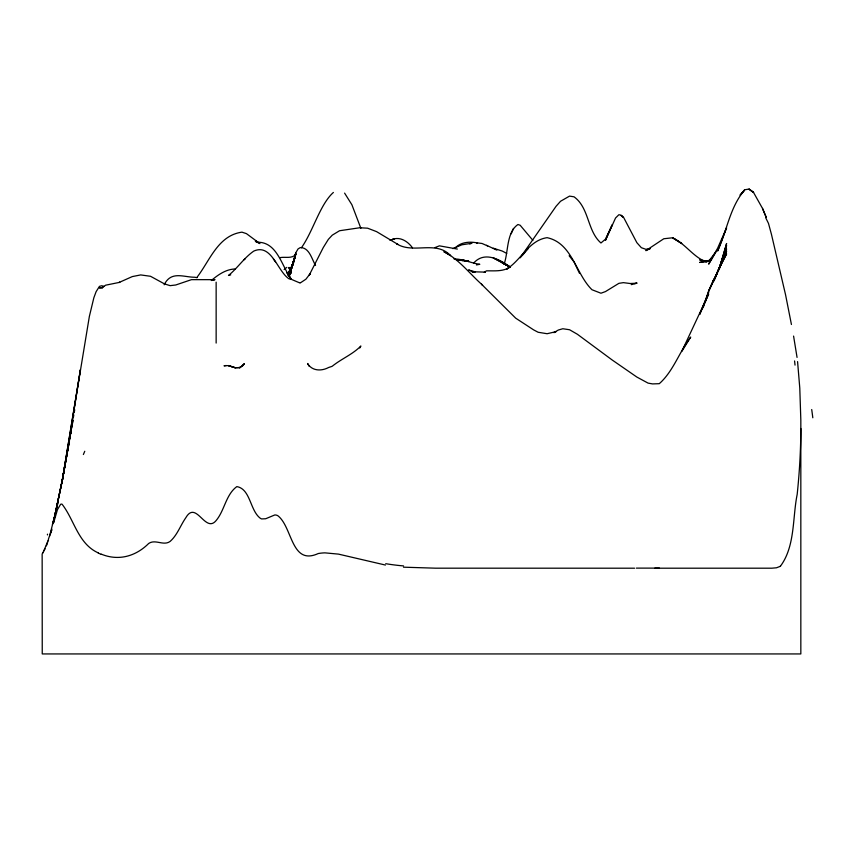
<?xml version="1.0" encoding="UTF-8"?>
<svg xmlns="http://www.w3.org/2000/svg" width="843" height="843" viewBox="0 0 843 843"><rect width="100%" height="100%" fill="white"/><g stroke="black" fill="none" stroke-linecap="round" stroke-linejoin="round"><path stroke-width="1.26" d="M797.573 361.605L799.786 388.065L800.829 420.035L800.839 653.936L42.245 653.936L42.15 554.03L44.236 550.268M800.85 428.497C800.766 450.499 799.48 472.48 797.183 494.356C792.409 517.939 795.286 546.169 780.46 566.148M53.288 523.124L62.445 479.425L89.369 316.378L93.858 297.758L96.102 291.699L99.463 286.357L101.708 285.756L103.952 286.357M71.423 426.811L80.391 369.708L62.445 479.425L53.288 522.997L62.445 479.467L71.423 427.738L62.445 479.656L72.898 420.13M73.352 417.548L73.805 414.956M74.258 412.375L74.711 409.782M71.191 430.636L62.445 479.656L67.809 450.014M71.655 428.118L73.035 420.341M68.272 447.475L69.442 441.037M69.906 438.486L70.369 435.905M70.833 433.344L71.307 430.762M504.219 263.827C508.487 251.446 506.38 232.51 517.939 224.501L520.173 225.26L532.892 240.371M290.561 271.962L295.798 252.784L298.043 248.938L300.287 247.589C309.413 247.463 311.752 259.096 315.545 265.44M53.288 523.103L62.445 479.836M290.255 273.174L295.798 253.026L290.561 271.804L295.798 254.291L291.309 267.895L295.387 256.483L291.309 267.789L288.106 273.406M290.192 273.669L291.309 268.517L290.118 273.522M290.118 273.785L291.309 268.875L288.822 274.892M49.6 536.148L57.935 503.029M53.699 522.565L57.461 509.636L60.591 504.335A16.965 5.248 85.5 0 1 62.055 504.198C74.384 519.889 78.03 543.851 98.346 552.934M719.701 267.937L726.603 243.501L719.068 269.275M51.813 529.13L50.158 534.42M50.833 532.955L51.075 532.154M719.195 269.223L726.603 245.608L718.057 271.457M703.188 307.706L708.657 290.709L717.635 271.615L714.938 278.696M288.696 275.376L293.554 262.373L291.309 267.473M705.391 301.773L708.657 292.142L699.679 314.428L708.657 293.986L681.734 351.542L690.702 337.084C679.279 351.847 673.378 371.268 659.289 383.681L652.566 383.913L648.077 383.122L636.855 377.053L612.176 359.993L577.392 334.26L569.541 329.739L562.808 328.749L558.319 330.034L553.83 332.637L556.074 331.647L547.107 333.723L538.129 332.258L533.64 329.887L515.695 318.169L481.469 284.175L482.596 285.187M46.955 544.22L47.64 542.239M46.776 544.768L46.397 545.811M48.04 540.69L43.815 550.911M291.309 267.326L292.995 264.312L288.169 275.714L293.554 262.816L287.948 273.617M714.042 280.898L717.635 271.341L726.603 253.838L717.635 271.509L726.603 251.161L718.131 270.835L726.603 248.885L718.078 271.488M48.125 540.943L48.546 539.878M511.206 233.785L513.45 228.411M51.581 530.711L51.845 530.089M292.995 264.112L291.309 267.674L294.449 259.95L291.309 267.789L289.065 268.685L291.309 268.337L289.065 268.106L291.309 268.759L289.065 267.674L291.309 269.286L289.065 267.421M43.088 552.344L42.708 553.04M45.079 548.825L44.363 550.047M359.75 348.001L360.867 346.009C352.711 354.387 341.394 358.833 332.258 366.231C331.057 366.779 329.708 367.053 328.475 367.569C321.436 371.278 312.058 371.162 307.579 363.491L309.265 366.41M301.404 247.779C313.248 231.014 319.94 204.406 333.385 192.457M289.391 275.566L291.309 272.458L288.749 276.198M164.164 284.797C171.097 270.571 183.521 277.263 194.828 277.252L197.072 277.716M528.403 248.369L520.173 257.842L556.074 206.282L560.563 201.256L569.541 196.113L574.03 196.809C589.383 207.863 587.128 230.982 600.954 242.984L605.443 239.191L612.176 224.87L605.443 240.371L615.538 218.021L618.91 214.691L621.143 215.197L622.64 216.841M197.072 277.189C209.949 260.476 218.021 235.471 241.952 232.152L246.441 233.637L259.897 243.595L255.408 240.94L257.652 242.236C277.368 242.025 281.815 266.43 291.309 279.318L299.729 282.9M522.418 255.071L524.662 252.615M473.618 263.142C484.209 251.003 499.614 259.212 510.078 266.915L502.228 262.9L510.078 266.968M454.83 248.39C460.32 241.952 469.825 241.34 477.549 242.963L476.421 242.763L482.038 243.479L487.644 245.945M211.287 280.54C218.052 274.797 225.987 269.191 235.218 268.97M284.133 269.57L286.82 267.368M711.65 258.854L708.657 261.277L716.887 250.519L708.657 264.144L717.635 248.19L726.603 227.81L717.635 250.993C726.887 231.045 729.89 207.093 744.559 190.149L740.07 195.197L744.559 189.801L749.048 189.064L753.537 192.467L762.504 208.411L766.15 217.178L762.504 208.411M295.798 254.481C291.562 258.97 285.398 256.599 280.097 257.621M710.649 259.117L708.657 260.582L699.679 262.426L708.657 261.414L699.679 259.865L703.051 261.088M300.287 282.932L305.893 279.202L310.382 273.427L309.265 275.071L323.291 247.526L328.338 239.391L332.258 235.165L339.55 230.74L359.75 227.758L367.601 228.19L376.579 231.635L397.896 244.417L396.768 243.89C413.418 254.28 436.052 240.002 450.626 255.65L443.892 251.688C459.108 259.444 469.446 273.511 482.038 284.671M239.423 368.222L244.196 363.965L241.952 366.42L238.58 367.611L235.218 367.748L228.485 365.641L235.218 367.748L238.58 367.611M780.038 566.422L776.519 567.782L771.83 568.193L654.8 568.203M434.914 247.621L439.403 245.84L457.349 249.064M452.86 248.632L461.838 244.807L471.932 243.269L469.688 243.901M390.035 240.445L394.524 238.769L392.28 239.507C400.067 236.209 407.97 241.509 412.48 247.821M634.61 283.617L636.855 282.963M212.784 280.319L215.018 279.665L191.466 279.655L175.755 284.987L170.149 285.651L164.533 283.922L150.518 276.283L140.697 274.923L132.288 276.588L119.105 282.458L105.638 285.187L101.708 288.011L102.835 287.41L99.463 287.979L100.591 287.758M230.729 274.86L228.485 275.461C237.589 268.095 244.07 257.821 253.732 251.119C271.594 243.005 277.442 271.488 289.065 278.843L291.309 279.349L286.82 272.479L291.309 279.212M631.249 284.649L636.855 283.237L630.121 283.511L623.388 282.647L618.91 283.332L605.443 291.594L600.954 293.216L591.976 289.739C575.59 273.733 572.344 243.121 547.107 237.673C528.877 240.266 521.29 260.044 506.717 269.075L508.961 267.737C502.059 271.678 494.103 270.719 486.516 270.845L484.282 272.247L485.399 272.12L471.932 271.741L475.304 271.878L468.571 269.95L473.06 271.868M476.421 264.934L479.793 264.291C471.174 263.153 463.092 258.97 453.987 258.917M226.24 365.493L223.996 365.809L228.485 365.577L235.218 367.748M634.621 568.203L435.557 568.182L403.502 567.181M385.42 565.052L338.454 554.114L324.924 552.86A45.122 42.108 4.1 0 0 318.243 553.535C291.109 565.98 292.605 527.075 277.853 515.737A6.375 5.869 86.5 0 0 274.744 514.978L265.682 518.751L261.625 518.93A7.039 6.365 -88.7 0 1 259.907 517.95C249.949 509.962 250.392 488.972 236.83 486.601C225.84 494.641 224.681 510.236 216.219 520.447C205.27 533.925 196.282 499.741 185.871 517.655C180.402 525.4 177.388 535.01 170.149 541.396C163.626 546.264 155.375 538.846 148.695 543.461C135.807 556.327 118.568 561.301 101.202 554.125M493.25 248.169L502.228 251.045L506.717 253.385M486.516 245.302L496.843 250.118M255.408 241.498L257.652 242.552M706.413 262.015C693.136 256.999 685.517 243.806 672.756 237.926L681.734 243.543L672.756 237.758L663.778 238.759L645.833 250.656L650.322 248.527L645.833 249.296L641.344 247.694L636.855 242.658L623.388 216.999L621.143 215.492L622.64 216.936M765.781 217.905L768.489 223.416L771.461 234.386L785.581 294.871L791.429 324.502M344.597 193.11L351.889 204.733L360.867 228.295M569.13 255.756L574.03 261.899L579.415 273.185M275.608 262.004L273.364 258.959M793.579 336.072L797.056 357.411M216.145 282.152L216.145 343.08M101.107 554.283A59.431 45.132 -44.2 0 1 98.262 553.061M403.565 565.916A225.229 218.348 55.6 0 1 385.736 563.693M636.317 568.119A280.224 0.632 0 0 1 659.458 568.119M780.47 566.19A59.99 21.391 81 0 1 780.049 566.464M794.57 360.952A244.333 92.688 -77.8 0 1 795.033 365.114M811.714 409.529A297.737 11.38 77.7 0 1 812.81 417.78M47.461 534.936A362.522 14.858 -83.3 0 1 47.45 534.167M84.764 451.268A395.03 3.035 -67.2 0 1 83.373 454.525M49.937 534.673A150.518 5.448 -76.2 0 1 48.325 539.436M54.289 517.623A109.295 7.492 -79.6 0 1 52.435 524.462M713.146 280.624L708.657 291.32L717.635 272.437L713.146 280.624M244.755 259.096L244.196 259.728L244.755 259.149M244.196 364.028L241.952 366.42L244.196 364.028M119.664 282.321L119.105 282.458L119.664 282.321M461.838 259.697L457.349 260.118L461.838 259.897L468.571 261.478L461.838 259.697M468.571 260.94L461.838 260.529L468.571 260.982M502.228 262.405L493.25 257.916L510.078 267.105L502.228 262.405M753.537 192.457L749.048 189.085L753.537 192.467"/></g></svg>
